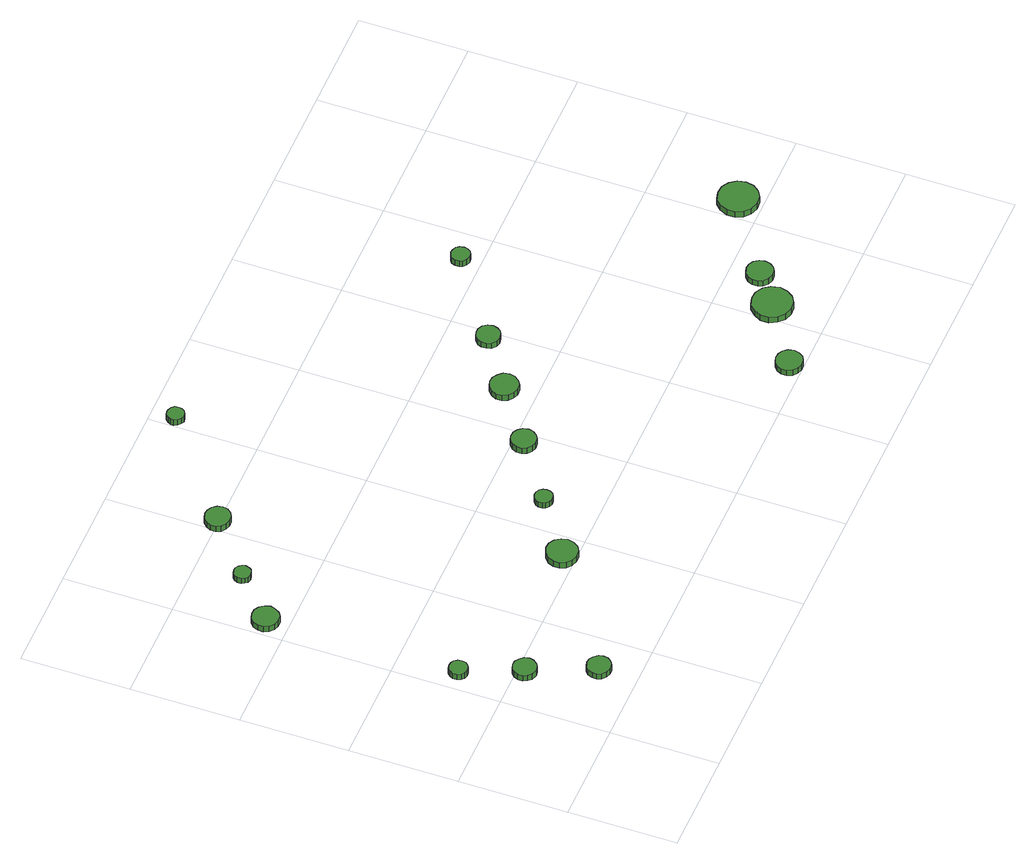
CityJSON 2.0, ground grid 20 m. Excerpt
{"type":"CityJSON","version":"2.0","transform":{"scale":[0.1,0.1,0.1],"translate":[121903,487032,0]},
"CityObjects":{
"tree1":{"type":"SolitaryVegetationObject","attributes":{"function":"something"},"geometry":[{"type":"MultiSurface","lod":"1","boundaries":[[[0,1,2,3,4,5,6,7,8,9,10,11,12,13,14]],[[15,16,17,18,19,20,21,22,23,24,25,26,27,28,29]],[[0,29,28,1]],[[1,28,27,2]],[[2,27,26,3]],[[3,26,25,4]],[[4,25,24,5]],[[5,24,23,6]],[[6,23,22,7]],[[7,22,21,8]],[[8,21,20,9]],[[9,20,19,10]],[[10,19,18,11]],[[11,18,17,12]],[[12,17,16,13]],[[13,16,15,14]],[[14,15,29,0]]]}]},
"tree2":{"type":"SolitaryVegetationObject","attributes":{"function":"something"},"geometry":[{"type":"MultiSurface","lod":"1","boundaries":[[[30,31,32,33,34,35,36,37,38,39,40,41,42,43,44]],[[45,46,47,48,49,50,51,52,53,54,55,56,57,58,59]],[[30,59,58,31]],[[31,58,57,32]],[[32,57,56,33]],[[33,56,55,34]],[[34,55,54,35]],[[35,54,53,36]],[[36,53,52,37]],[[37,52,51,38]],[[38,51,50,39]],[[39,50,49,40]],[[40,49,48,41]],[[41,48,47,42]],[[42,47,46,43]],[[43,46,45,44]],[[44,45,59,30]]]}]},
"tree3":{"type":"SolitaryVegetationObject","attributes":{"function":"something"},"geometry":[{"type":"MultiSurface","lod":"1","boundaries":[[[60,61,62,63,64,65,66,67,68,69,70,71,72,73,74]],[[75,76,77,78,79,80,81,82,83,84,85,86,87,88,89]],[[60,89,88,61]],[[61,88,87,62]],[[62,87,86,63]],[[63,86,85,64]],[[64,85,84,65]],[[65,84,83,66]],[[66,83,82,67]],[[67,82,81,68]],[[68,81,80,69]],[[69,80,79,70]],[[70,79,78,71]],[[71,78,77,72]],[[72,77,76,73]],[[73,76,75,74]],[[74,75,89,60]]]}]},
"tree4":{"type":"SolitaryVegetationObject","attributes":{"function":"something"},"geometry":[{"type":"MultiSurface","lod":"1","boundaries":[[[90,91,92,93,94,95,96,97,98,99,100,101,102,103,104]],[[105,106,107,108,109,110,111,112,113,114,115,116,117,118,119]],[[90,119,118,91]],[[91,118,117,92]],[[92,117,116,93]],[[93,116,115,94]],[[94,115,114,95]],[[95,114,113,96]],[[96,113,112,97]],[[97,112,111,98]],[[98,111,110,99]],[[99,110,109,100]],[[100,109,108,101]],[[101,108,107,102]],[[102,107,106,103]],[[103,106,105,104]],[[104,105,119,90]]]}]},
"tree5":{"type":"SolitaryVegetationObject","attributes":{"function":"something"},"geometry":[{"type":"MultiSurface","lod":"1","boundaries":[[[120,121,122,123,124,125,126,127,128,129,130,131,132,133,134]],[[135,136,137,138,139,140,141,142,143,144,145,146,147,148,149]],[[120,149,148,121]],[[121,148,147,122]],[[122,147,146,123]],[[123,146,145,124]],[[124,145,144,125]],[[125,144,143,126]],[[126,143,142,127]],[[127,142,141,128]],[[128,141,140,129]],[[129,140,139,130]],[[130,139,138,131]],[[131,138,137,132]],[[132,137,136,133]],[[133,136,135,134]],[[134,135,149,120]]]}]},
"tree6":{"type":"SolitaryVegetationObject","attributes":{"function":"something"},"geometry":[{"type":"MultiSurface","lod":"1","boundaries":[[[150,151,152,153,154,155,156,157,158,159,160,161,162,163,164]],[[165,166,167,168,169,170,171,172,173,174,175,176,177,178,179]],[[150,179,178,151]],[[151,178,177,152]],[[152,177,176,153]],[[153,176,175,154]],[[154,175,174,155]],[[155,174,173,156]],[[156,173,172,157]],[[157,172,171,158]],[[158,171,170,159]],[[159,170,169,160]],[[160,169,168,161]],[[161,168,167,162]],[[162,167,166,163]],[[163,166,165,164]],[[164,165,179,150]]]}]},
"tree7":{"type":"SolitaryVegetationObject","attributes":{"function":"something"},"geometry":[{"type":"MultiSurface","lod":"1","boundaries":[[[180,181,182,183,184,185,186,187,188,189,190,191,192,193,194]],[[195,196,197,198,199,200,201,202,203,204,205,206,207,208,209]],[[180,209,208,181]],[[181,208,207,182]],[[182,207,206,183]],[[183,206,205,184]],[[184,205,204,185]],[[185,204,203,186]],[[186,203,202,187]],[[187,202,201,188]],[[188,201,200,189]],[[189,200,199,190]],[[190,199,198,191]],[[191,198,197,192]],[[192,197,196,193]],[[193,196,195,194]],[[194,195,209,180]]]}]},
"tree8":{"type":"SolitaryVegetationObject","attributes":{"function":"something"},"geometry":[{"type":"MultiSurface","lod":"1","boundaries":[[[210,211,212,213,214,215,216,217,218,219,220,221,222,223,224]],[[225,226,227,228,229,230,231,232,233,234,235,236,237,238,239]],[[210,239,238,211]],[[211,238,237,212]],[[212,237,236,213]],[[213,236,235,214]],[[214,235,234,215]],[[215,234,233,216]],[[216,233,232,217]],[[217,232,231,218]],[[218,231,230,219]],[[219,230,229,220]],[[220,229,228,221]],[[221,228,227,222]],[[222,227,226,223]],[[223,226,225,224]],[[224,225,239,210]]]}]},
"tree9":{"type":"SolitaryVegetationObject","attributes":{"function":"something"},"geometry":[{"type":"MultiSurface","lod":"1","boundaries":[[[240,241,242,243,244,245,246,247,248,249,250,251,252,253,254]],[[255,256,257,258,259,260,261,262,263,264,265,266,267,268,269]],[[240,269,268,241]],[[241,268,267,242]],[[242,267,266,243]],[[243,266,265,244]],[[244,265,264,245]],[[245,264,263,246]],[[246,263,262,247]],[[247,262,261,248]],[[248,261,260,249]],[[249,260,259,250]],[[250,259,258,251]],[[251,258,257,252]],[[252,257,256,253]],[[253,256,255,254]],[[254,255,269,240]]]}]},
"tree10":{"type":"SolitaryVegetationObject","attributes":{"function":"something"},"geometry":[{"type":"MultiSurface","lod":"1","boundaries":[[[270,271,272,273,274,275,276,277,278,279,280,281,282,283,284]],[[285,286,287,288,289,290,291,292,293,294,295,296,297,298,299]],[[270,299,298,271]],[[271,298,297,272]],[[272,297,296,273]],[[273,296,295,274]],[[274,295,294,275]],[[275,294,293,276]],[[276,293,292,277]],[[277,292,291,278]],[[278,291,290,279]],[[279,290,289,280]],[[280,289,288,281]],[[281,288,287,282]],[[282,287,286,283]],[[283,286,285,284]],[[284,285,299,270]]]}]},
"tree11":{"type":"SolitaryVegetationObject","attributes":{"function":"something"},"geometry":[{"type":"MultiSurface","lod":"1","boundaries":[[[300,301,302,303,304,305,306,307,308,309,310,311,312,313,314]],[[315,316,317,318,319,320,321,322,323,324,325,326,327,328,329]],[[300,329,328,301]],[[301,328,327,302]],[[302,327,326,303]],[[303,326,325,304]],[[304,325,324,305]],[[305,324,323,306]],[[306,323,322,307]],[[307,322,321,308]],[[308,321,320,309]],[[309,320,319,310]],[[310,319,318,311]],[[311,318,317,312]],[[312,317,316,313]],[[313,316,315,314]],[[314,315,329,300]]]}]},
"tree12":{"type":"SolitaryVegetationObject","attributes":{"function":"something"},"geometry":[{"type":"MultiSurface","lod":"1","boundaries":[[[330,331,332,333,334,335,336,337,338,339,340,341,342,343,344]],[[345,346,347,348,349,350,351,352,353,354,355,356,357,358,359]],[[330,359,358,331]],[[331,358,357,332]],[[332,357,356,333]],[[333,356,355,334]],[[334,355,354,335]],[[335,354,353,336]],[[336,353,352,337]],[[337,352,351,338]],[[338,351,350,339]],[[339,350,349,340]],[[340,349,348,341]],[[341,348,347,342]],[[342,347,346,343]],[[343,346,345,344]],[[344,345,359,330]]]}]},
"tree13":{"type":"SolitaryVegetationObject","attributes":{"function":"something"},"geometry":[{"type":"MultiSurface","lod":"1","boundaries":[[[360,361,362,363,364,365,366,367,368,369,370,371,372,373,374]],[[375,376,377,378,379,380,381,382,383,384,385,386,387,388,389]],[[360,389,388,361]],[[361,388,387,362]],[[362,387,386,363]],[[363,386,385,364]],[[364,385,384,365]],[[365,384,383,366]],[[366,383,382,367]],[[367,382,381,368]],[[368,381,380,369]],[[369,380,379,370]],[[370,379,378,371]],[[371,378,377,372]],[[372,377,376,373]],[[373,376,375,374]],[[374,375,389,360]]]}]},
"tree14":{"type":"SolitaryVegetationObject","attributes":{"function":"something"},"geometry":[{"type":"MultiSurface","lod":"1","boundaries":[[[390,391,392,393,394,395,396,397,398,399,400,401,402,403,404]],[[405,406,407,408,409,410,411,412,413,414,415,416,417,418,419]],[[390,419,418,391]],[[391,418,417,392]],[[392,417,416,393]],[[393,416,415,394]],[[394,415,414,395]],[[395,414,413,396]],[[396,413,412,397]],[[397,412,411,398]],[[398,411,410,399]],[[399,410,409,400]],[[400,409,408,401]],[[401,408,407,402]],[[402,407,406,403]],[[403,406,405,404]],[[404,405,419,390]]]}]},
"tree15":{"type":"SolitaryVegetationObject","attributes":{"function":"something"},"geometry":[{"type":"MultiSurface","lod":"1","boundaries":[[[420,421,422,423,424,425,426,427,428,429,430,431,432,433,434]],[[435,436,437,438,439,440,441,442,443,444,445,446,447,448,449]],[[420,449,448,421]],[[421,448,447,422]],[[422,447,446,423]],[[423,446,445,424]],[[424,445,444,425]],[[425,444,443,426]],[[426,443,442,427]],[[427,442,441,428]],[[428,441,440,429]],[[429,440,439,430]],[[430,439,438,431]],[[431,438,437,432]],[[432,437,436,433]],[[433,436,435,434]],[[434,435,449,420]]]}]},
"tree16":{"type":"SolitaryVegetationObject","attributes":{"function":"something"},"geometry":[{"type":"MultiSurface","lod":"1","boundaries":[[[450,451,452,453,454,455,456,457,458,459,460,461,462,463,464]],[[465,466,467,468,469,470,471,472,473,474,475,476,477,478,479]],[[450,479,478,451]],[[451,478,477,452]],[[452,477,476,453]],[[453,476,475,454]],[[454,475,474,455]],[[455,474,473,456]],[[456,473,472,457]],[[457,472,471,458]],[[458,471,470,459]],[[459,470,469,460]],[[460,469,468,461]],[[461,468,467,462]],[[462,467,466,463]],[[463,466,465,464]],[[464,465,479,450]]]}]},
"tree17":{"type":"SolitaryVegetationObject","attributes":{"function":"something"},"geometry":[{"type":"MultiSurface","lod":"1","boundaries":[[[480,481,482,483,484,485,486,487,488,489,490,491,492,493,494]],[[495,496,497,498,499,500,501,502,503,504,505,506,507,508,509]],[[480,509,508,481]],[[481,508,507,482]],[[482,507,506,483]],[[483,506,505,484]],[[484,505,504,485]],[[485,504,503,486]],[[486,503,502,487]],[[487,502,501,488]],[[488,501,500,489]],[[489,500,499,490]],[[490,499,498,491]],[[491,498,497,492]],[[492,497,496,493]],[[493,496,495,494]],[[494,495,509,480]]]}]}
},
"vertices":[
[50,290,20],[49,297,20],[45,303,20],[39,306,20],[32,307,20],[25,305,20],[20,300,20],[17,294,20],[17,287,20],[20,280,20],[25,275,20],[32,273,20],[39,274,20],[45,278,20],[49,283,20],[49,283,7],[45,278,7],[39,274,7],[32,273,7],[25,275,7],[20,280,7],[17,287,7],[17,294,7],[20,300,7],[25,305,7],[32,307,7],[39,306,7],[45,303,7],[49,297,7],[50,290,7],
[101,186,16],[99,195,16],[93,202,16],[86,207,16],[77,208,16],[68,205,16],[62,199,16],[58,191,16],[58,182,16],[62,174,16],[68,168,16],[77,165,16],[86,166,16],[93,170,16],[99,178,16],[99,178,3],[93,170,3],[86,166,3],[77,165,3],[68,168,3],[62,174,3],[58,182,3],[58,191,3],[62,199,3],[68,205,3],[77,208,3],[86,207,3],[93,202,3],[99,195,3],[101,186,3],
[152,70,15],[150,79,15],[144,86,15],[137,91,15],[128,92,15],[119,89,15],[112,83,15],[109,75,15],[109,66,15],[112,58,15],[119,52,15],[128,49,15],[137,50,15],[144,54,15],[150,61,15],[150,61,2],[144,54,2],[137,50,2],[128,49,2],[119,52,2],[112,58,2],[109,66,2],[109,75,2],[112,83,2],[119,89,2],[128,92,2],[137,91,2],[144,86,2],[150,79,2],[152,70,2],
[56,642,15],[53,652,15],[47,660,15],[39,665,15],[28,666,15],[19,663,15],[11,656,15],[7,647,15],[7,637,15],[11,627,15],[19,620,15],[28,617,15],[39,618,15],[47,623,15],[53,632,15],[53,632,2],[47,623,2],[39,618,2],[28,617,2],[19,620,2],[11,627,2],[7,637,2],[7,647,2],[11,656,2],[19,663,2],[28,666,2],[39,665,2],[47,660,2],[53,652,2],[56,642,2],
[129,716,15],[127,722,15],[124,727,15],[118,731,15],[112,731,15],[105,729,15],[101,725,15],[98,719,15],[98,712,15],[101,707,15],[105,702,15],[112,700,15],[118,701,15],[124,704,15],[127,709,15],[127,709,3],[124,704,3],[118,701,3],[112,700,3],[105,702,3],[101,707,3],[98,712,3],[98,719,3],[101,725,3],[105,729,3],[112,731,3],[118,731,3],[124,727,3],[127,722,3],[129,716,3],
[383,225,17],[380,236,17],[373,246,17],[363,252,17],[351,253,17],[340,249,17],[331,241,17],[326,230,17],[326,219,17],[331,208,17],[340,200,17],[351,196,17],[363,197,17],[373,203,17],[380,213,17],[380,213,4],[373,203,4],[363,197,4],[351,196,4],[340,200,4],[331,208,4],[326,219,4],[326,230,4],[331,241,4],[340,249,4],[351,253,4],[363,252,4],[373,246,4],[380,236,4],[383,225,4],
[241,801,18],[239,810,18],[233,818,18],[224,823,18],[215,824,18],[206,821,18],[198,814,18],[194,806,18],[194,796,18],[198,787,18],[206,781,18],[215,778,18],[224,779,18],[233,783,18],[239,791,18],[239,791,5],[233,783,5],[224,779,5],[215,778,5],[206,781,5],[198,787,5],[194,796,5],[194,806,5],[198,814,5],[206,821,5],[215,824,5],[224,823,5],[233,818,5],[239,810,5],[241,801,5],
[480,301,15],[479,307,15],[475,313,15],[469,316,15],[462,317,15],[456,315,15],[450,310,15],[448,304,15],[448,297,15],[450,291,15],[456,286,15],[462,284,15],[469,285,15],[475,288,15],[479,294,15],[479,294,3],[475,288,3],[469,285,3],[462,284,3],[456,286,3],[450,291,3],[448,297,3],[448,304,3],[450,310,3],[456,315,3],[462,317,3],[469,316,3],[475,313,3],[479,307,3],[480,301,3],
[601,381,15],[599,391,15],[593,398,15],[585,403,15],[575,404,15],[566,401,15],[559,395,15],[555,386,15],[555,376,15],[559,367,15],[566,361,15],[575,358,15],[585,359,15],[593,364,15],[599,372,15],[599,372,2],[593,364,2],[585,359,2],[575,358,2],[566,361,2],[559,367,2],[555,376,2],[555,386,2],[559,395,2],[566,401,2],[575,404,2],[585,403,2],[593,398,2],[599,391,2],[601,381,2],
[432,955,17],[431,962,17],[427,967,17],[421,970,17],[415,971,17],[409,969,17],[404,964,17],[401,958,17],[401,952,17],[404,946,17],[409,942,17],[415,939,17],[421,940,17],[427,943,17],[431,949,17],[431,949,4],[427,943,4],[421,940,4],[415,939,4],[409,942,4],[404,946,4],[401,952,4],[401,958,4],[404,964,4],[409,969,4],[415,971,4],[421,970,4],[427,967,4],[431,962,4],[432,955,4],
[709,457,16],[707,468,16],[700,476,16],[691,482,16],[680,483,16],[670,480,16],[662,472,16],[657,463,16],[657,452,16],[662,442,16],[670,435,16],[680,431,16],[691,432,16],[700,438,16],[707,447,16],[707,447,3],[700,438,3],[691,432,3],[680,431,3],[670,435,3],[662,442,3],[657,452,3],[657,463,3],[662,472,3],[670,480,3],[680,483,3],[691,482,3],[700,476,3],[707,468,3],[709,457,3],
[937,25,14],[935,35,14],[929,43,14],[920,48,14],[910,49,14],[901,46,14],[893,39,14],[889,30,14],[889,20,14],[893,11,14],[901,4,14],[910,1,14],[920,2,14],[929,7,14],[935,15,14],[935,15,1],[929,7,1],[920,2,1],[910,1,1],[901,4,1],[893,11,1],[889,20,1],[889,30,1],[893,39,1],[901,46,1],[910,49,1],[920,48,1],[929,43,1],[935,35,1],[937,25,1],
[806,525,14],[804,534,14],[799,542,14],[791,546,14],[782,547,14],[773,544,14],[766,538,14],[763,530,14],[763,521,14],[766,513,14],[773,506,14],[782,504,14],[791,505,14],[799,509,14],[804,517,14],[804,517,2],[799,509,2],[791,505,2],[782,504,2],[773,506,2],[766,513,2],[763,521,2],[763,530,2],[766,538,2],[773,544,2],[782,547,2],[791,546,2],[799,542,2],[804,534,2],[806,525,2],
[1066,101,14],[1062,116,14],[1054,128,14],[1040,136,14],[1025,137,14],[1011,133,14],[1000,122,14],[993,109,14],[993,93,14],[1000,80,14],[1011,69,14],[1025,65,14],[1040,66,14],[1054,74,14],[1062,86,14],[1062,86,1],[1054,74,1],[1040,66,1],[1025,65,1],[1011,69,1],[1000,80,1],[993,93,1],[993,109,1],[1000,122,1],[1011,133,1],[1025,137,1],[1040,136,1],[1054,128,1],[1062,116,1],[1066,101,1],
[959,637,15],[957,644,15],[953,650,15],[947,653,15],[940,654,15],[933,652,15],[927,647,15],[925,640,15],[925,633,15],[927,627,15],[933,622,15],[940,620,15],[947,620,15],[953,624,15],[957,630,15],[957,630,2],[953,624,2],[947,620,2],[940,620,2],[933,622,2],[927,627,2],[925,633,2],[925,640,2],[927,647,2],[933,652,2],[940,654,2],[947,653,2],[953,650,2],[957,644,2],[959,637,2],
[1114,147,14],[1112,157,14],[1106,165,14],[1098,170,14],[1088,171,14],[1078,168,14],[1070,162,14],[1066,152,14],[1066,142,14],[1070,133,14],[1078,126,14],[1088,123,14],[1098,124,14],[1106,129,14],[1112,137,14],[1112,137,1],[1106,129,1],[1098,124,1],[1088,123,1],[1078,126,1],[1070,133,1],[1066,142,1],[1066,152,1],[1070,162,1],[1078,168,1],[1088,171,1],[1098,170,1],[1106,165,1],[1112,157,1],[1114,147,1],
[1273,243,16],[1270,258,16],[1261,270,16],[1248,278,16],[1233,279,16],[1218,275,16],[1207,265,16],[1201,251,16],[1201,236,16],[1207,222,16],[1218,212,16],[1233,207,16],[1248,208,16],[1261,216,16],[1270,228,16],[1270,228,3],[1261,216,3],[1248,208,3],[1233,207,3],[1218,212,3],[1207,222,3],[1201,236,3],[1201,251,3],[1207,265,3],[1218,275,3],[1233,279,3],[1248,278,3],[1261,270,3],[1270,258,3],[1273,243,3]
]}
